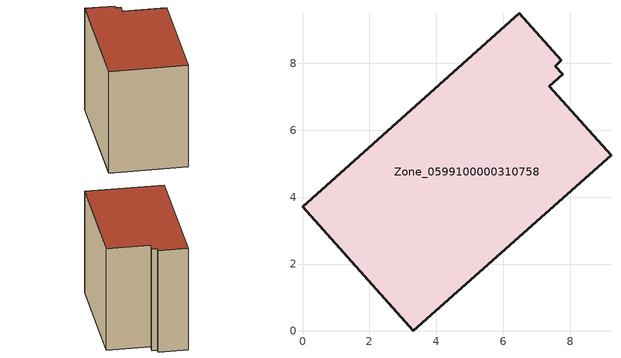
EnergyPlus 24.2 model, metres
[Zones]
Zone_0599100000310758
 floor ground (C_G): 7.55,7.91 7.78,7.67 7.38,7.32 9.22,5.25 3.31,0 0,3.71 6.47,9.5 7.73,8.1 z0
 wall outside (C_F): 3.31,0 9.22,5.25 7.38,7.32 7.78,7.67 7.55,7.91 7.73,8.1 6.47,9.5 0,3.71 3.31,0 z0:6.99
 roof outside (C_R): 7.78,7.67 7.55,7.91 7.73,8.1 6.47,9.5 0,3.71 3.31,0 9.22,5.25 7.38,7.32 z6.99
[BUILDING]
Pand.0599100000310758: North Axis=0; Terrain=City; Loads Convergence Tolerance Value=0.04; Temperature Convergence Tolerance Value=0.4; Solar Distribution=FullExterior; Maximum Number of Warmup Days=25; Minimum Number of Warmup Days=1
[Site:Location]
Rotterdam.The.Hague.AP_ZH_NLD Design_Conditions: Latitude=51.96; Longitude=4.45; Time Zone=1; Elevation=-4.5
[SITE:GROUNDTEMPERATURE:BUILDINGSURFACE]
18, 18, 18, 18, 18, 18, 18, 18, 18, 18, 18, 18
[MATERIAL] Thermal Absorptance=0.9; Solar Absorptance=0.7; Visible Absorptance=0.7
Name | Roughness | Thickness | Conductivity | Density | Specific Heat
G.TI.1946 | MediumSmooth | 0.15 | 1 | 540 | 1210
F.TI.1946 | Rough | 0.3 | 0.857143 | 1920 | 840
R.TI.1946 | MediumRough | 0.2 | 0.1 | 1500 | 1000
[CONSTRUCTION]
C_G: G.TI.1946
C_F: F.TI.1946
C_R: R.TI.1946
[ZONE]
Zone_0599100000310758: Type=1; Multiplier=1; Ceiling Height=Autocalculate; Volume=Autocalculate; Floor Area=autocalculate; Part of Total Floor Area=Yes
[ZONEINFILTRATION:DESIGNFLOWRATE]
Infil_Zone_0599100000310758: Zone or ZoneList or Space or SpaceList=Zone_0599100000310758; Schedule=AlwaysOn; Design Flow Rate Calculation Method=Flow/Area; Flow Rate per Floor Area=0.003; Constant Term Coefficient=1; Temperature Term Coefficient=0; Velocity Term Coefficient=0; Velocity Squared Term Coefficient=0
[HVACTEMPLATE:ZONE:IDEALLOADSAIRSYSTEM]
Zone_0599100000310758: Maximum Heating Supply Air Temperature=50; Minimum Cooling Supply Air Temperature=13; Maximum Heating Supply Air Humidity Ratio=0.0156; Minimum Cooling Supply Air Humidity Ratio=0.0077; Heating Limit=NoLimit; Cooling Limit=NoLimit; Dehumidification Control Type=ConstantSensibleHeatRatio; Cooling Sensible Heat Ratio=0.7; Dehumidification Setpoint=60; Humidification Control Type=None; Humidification Setpoint=30; Outdoor Air Method=None; Outdoor Air Flow Rate per Person=0.00944; Outdoor Air Flow Rate per Zone Floor Area=0; Outdoor Air Flow Rate per Zone=0; Demand Controlled Ventilation Type=None; Outdoor Air Economizer Type=NoEconomizer; Heat Recovery Type=None; Sensible Heat Recovery Effectiveness=0.7; Latent Heat Recovery Effectiveness=0.65
[ZONECONTROL:THERMOSTAT]
ThermostatControl_Zone_0599100000310758: Zone or ZoneList=Zone_0599100000310758; Control Type Schedule=DualSetpointControlType; Control 1=Thermostat_Zone_0599100000310758; Temperature Difference Between Cutout And Setpoint=0
[THERMOSTATSETPOINT:DUALSETPOINT]
Thermostat_Zone_0599100000310758: Heating Setpoint Temperature Schedule=HeatingSetpoint_Zone_0599100000310758; Cooling Setpoint Temperature Schedule=CoolingSetpoint_Zone_0599100000310758
[SCHEDULE:COMPACT]
HeatingSetpoint_Zone_0599100000310758: Through: 12/31, For: AllDays, Until: 24:00, 21
CoolingSetpoint_Zone_0599100000310758: Through: 12/31, For: AllDays, Until: 24:00, 24
DualSetpointControlType: Through: 12/31, For: AllDays, Until: 24:00, 4
AlwaysOn: Through: 12/31, For: AllDays, Until: 24:00, 1
